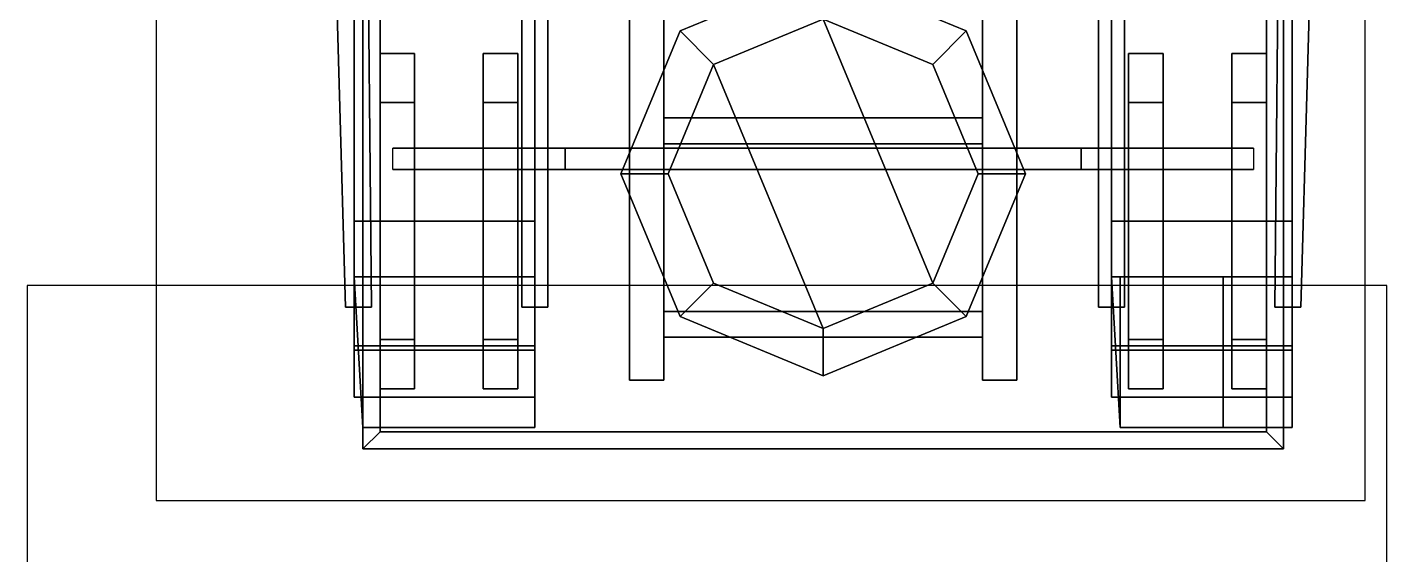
# Model space of a CAD drawing. Header units: millimetres. Extents: x -1.9 to 3, y -9.4 to 11.1.
# Drawn here: x -1.85 to 1.31, y -3.256 to -2.029 of the extents above; entities that cross this region are included whole.
import ezdxf

# ---------------------------------------------------------------- set-up
doc = ezdxf.new("R2010")
doc.units = ezdxf.units.MM
doc.header["$XCLIPFRAME"] = 2
for name, color, linetype in [('bogie', 5, 'Continuous'), ('drawing', 9, 'Continuous'), ('mudguards', 6, 'Continuous'), ('tracks', 3, 'Continuous'), ('wheels', 2, 'Continuous')]:
    doc.layers.add(name, color=color, linetype=linetype)
picture_1 = doc.add_image_def('image1.gif', size_in_pixel=(3000, 1978))

msp = doc.modelspace()

# ---------------------------------------------------------------- linework, layer by layer
for points in [[(1.07, 0.14, 1.16), (1.07, -3.01, 1.16), (-1.07, -3.01, 1.16), (-1.07, 0.14, 1.16)], [(-1.07, 0.14, 1.16), (-1.07, -3.01, 1.16), (-1.07, -3.01, 1.59), (-1.07, 0.14, 1.59)], [(-1.07, -3.01, 1.59), (-1.03, -2.97, 1.59), (-1.03, 0.1, 1.59), (-1.07, 0.14, 1.59)], [(1.03, -2.97, 1.59), (1.07, -3.01, 1.59), (1.07, 0.14, 1.59), (1.03, 0.1, 1.59)], [(1.07, 0.14, 1.59), (1.07, -3.01, 1.59), (1.07, -3.01, 1.16), (1.07, 0.14, 1.16)], [(-1.03, 0.1, 1.2), (-1.03, -2.97, 1.2), (1.03, -2.97, 1.2), (1.03, 0.1, 1.2)], [(-1.03, 0.1, 1.59), (-1.03, -2.97, 1.59), (-1.03, -2.97, 1.2), (-1.03, 0.1, 1.2)], [(1.03, 0.1, 1.2), (1.03, -2.97, 1.2), (1.03, -2.97, 1.59), (1.03, 0.1, 1.59)], [(-0.37, -0.57, 0.56), (-0.37, -2.85, 0.63), (-0.45, -2.85, 0.63), (-0.45, -0.57, 0.56)], [(-0.45, -0.57, 0.56), (-0.45, -2.85, 0.63), (-0.45, -2.85, 0.75), (-0.45, -0.57, 0.74)], [(-0.45, -0.57, 0.74), (-0.45, -2.85, 0.75), (-0.37, -2.85, 0.75), (-0.37, -0.57, 0.74)], [(-0.37, -2.85, 0.75), (-0.37, -2.85, 0.63), (-0.37, -0.57, 0.56), (-0.37, -0.57, 0.74)], [(0.37, -0.57, 0.74), (0.37, -2.85, 0.75), (0.45, -2.85, 0.75), (0.45, -0.57, 0.74)], [(0.37, -0.57, 0.56), (0.37, -2.85, 0.63), (0.37, -2.85, 0.75), (0.37, -0.57, 0.74)], [(0.45, -0.57, 0.56), (0.45, -2.85, 0.63), (0.37, -2.85, 0.63), (0.37, -0.57, 0.56)], [(0.45, -2.85, 0.75), (0.45, -2.85, 0.63), (0.45, -0.57, 0.56), (0.45, -0.57, 0.74)], [(-0.37, -2.24, 0.63), (0.37, -2.24, 0.63), (0.37, -2.3, 0.63), (-0.37, -2.3, 0.63)], [(0.37, -2.24, 0.74), (0.37, -2.24, 0.63), (-0.37, -2.24, 0.63), (-0.37, -2.24, 0.74)], [(-0.37, -2.3, 0.74), (0.37, -2.3, 0.74), (0.37, -2.24, 0.74), (-0.37, -2.24, 0.74)], [(-0.37, -2.3, 0.63), (0.37, -2.3, 0.63), (0.37, -2.3, 0.74), (-0.37, -2.3, 0.74)], [(1, -2.31, 1.16), (0.6, -2.31, 0.74), (-0.6, -2.31, 0.74), (-1, -2.31, 1.16)], [(-0.6, -2.31, 0.74), (-0.6, -2.36, 0.74), (-1, -2.36, 1.16), (-1, -2.31, 1.16)], [(0.6, -2.31, 0.74), (0.6, -2.36, 0.74), (-0.6, -2.36, 0.74), (-0.6, -2.31, 0.74)], [(1, -2.36, 1.16), (0.6, -2.36, 0.74), (0.6, -2.31, 0.74), (1, -2.31, 1.16)], [(-1, -2.36, 1.16), (-0.6, -2.36, 0.74), (0.6, -2.36, 0.74), (1, -2.36, 1.16)], [(-0.37, -2.75, 0.74), (0.37, -2.75, 0.74), (0.37, -2.69, 0.74), (-0.37, -2.69, 0.74)], [(0.37, -2.69, 0.74), (0.37, -2.69, 0.63), (-0.37, -2.69, 0.63), (-0.37, -2.69, 0.74)], [(-0.37, -2.69, 0.63), (0.37, -2.69, 0.63), (0.37, -2.75, 0.63), (-0.37, -2.75, 0.63)], [(-0.37, -2.75, 0.63), (0.37, -2.75, 0.63), (0.37, -2.75, 0.74), (-0.37, -2.75, 0.74)], [(-0.45, -2.85, 0.75), (-0.45, -2.85, 0.63), (-0.37, -2.85, 0.63), (-0.37, -2.85, 0.75)], [(0.37, -2.85, 0.75), (0.37, -2.85, 0.63), (0.45, -2.85, 0.63), (0.45, -2.85, 0.75)], [(1.07, -3.01, 1.59), (1.03, -2.97, 1.59), (-1.03, -2.97, 1.59), (-1.07, -3.01, 1.59)], [(-1.03, -2.97, 1.59), (1.03, -2.97, 1.59), (1.03, -2.97, 1.2), (-1.03, -2.97, 1.2)], [(-1.07, -3.01, 1.16), (1.07, -3.01, 1.16), (1.07, -3.01, 1.59), (-1.07, -3.01, 1.59)]]:
    msp.add_3dface(points)
at = {"layer": 'bogie'}
for points in [[(-1.14, -1.64, 0.25), (-1.11, -2.68, 0.27), (-1.11, -2.68, 0.48), (-1.14, -1.64, 0.61)], [(-1.06, -1.64, 0.25), (-1.05, -2.68, 0.27), (-1.11, -2.68, 0.27), (-1.14, -1.64, 0.25)], [(-1.14, -1.64, 0.61), (-1.11, -2.68, 0.48), (-1.05, -2.68, 0.48), (-1.06, -1.64, 0.61)], [(-1.05, -2.68, 0.48), (-1.05, -2.68, 0.27), (-1.06, -1.64, 0.25), (-1.06, -1.64, 0.61)], [(-0.7, -1.64, 0.25), (-0.7, -2.68, 0.27), (-0.7, -2.68, 0.48), (-0.7, -1.64, 0.61)], [(-0.64, -1.64, 0.25), (-0.64, -2.68, 0.27), (-0.7, -2.68, 0.27), (-0.7, -1.64, 0.25)], [(-0.7, -1.64, 0.61), (-0.7, -2.68, 0.48), (-0.64, -2.68, 0.48), (-0.64, -1.64, 0.61)], [(-0.64, -2.68, 0.48), (-0.64, -2.68, 0.27), (-0.64, -1.64, 0.25), (-0.64, -1.64, 0.61)], [(0.64, -1.64, 0.25), (0.64, -2.68, 0.27), (0.64, -2.68, 0.48), (0.64, -1.64, 0.61)], [(0.7, -1.64, 0.25), (0.7, -2.68, 0.27), (0.64, -2.68, 0.27), (0.64, -1.64, 0.25)], [(0.64, -1.64, 0.61), (0.64, -2.68, 0.48), (0.7, -2.68, 0.48), (0.7, -1.64, 0.61)], [(0.7, -2.68, 0.48), (0.7, -2.68, 0.27), (0.7, -1.64, 0.25), (0.7, -1.64, 0.61)], [(1.06, -1.64, 0.25), (1.05, -2.68, 0.27), (1.05, -2.68, 0.48), (1.06, -1.64, 0.61)], [(1.06, -1.64, 0.61), (1.05, -2.68, 0.48), (1.11, -2.68, 0.48), (1.14, -1.64, 0.61)], [(1.14, -1.64, 0.25), (1.11, -2.68, 0.27), (1.05, -2.68, 0.27), (1.06, -1.64, 0.25)], [(1.11, -2.68, 0.48), (1.11, -2.68, 0.27), (1.14, -1.64, 0.25), (1.14, -1.64, 0.61)], [(-1.11, -2.68, 0.48), (-1.11, -2.68, 0.27), (-1.05, -2.68, 0.27), (-1.05, -2.68, 0.48)], [(-0.7, -2.68, 0.48), (-0.7, -2.68, 0.27), (-0.64, -2.68, 0.27), (-0.64, -2.68, 0.48)], [(0.64, -2.68, 0.48), (0.64, -2.68, 0.27), (0.7, -2.68, 0.27), (0.7, -2.68, 0.48)], [(1.05, -2.68, 0.48), (1.05, -2.68, 0.27), (1.11, -2.68, 0.27), (1.11, -2.68, 0.48)]]:
    msp.add_3dface(points, dxfattribs=at)
at = {"layer": 'mudguards'}
for points in [[(-0.67, -2.96, 0.75), (-1.07, -2.96, 0.75), (-1.09, -2.61, 1.16), (-0.67, -2.61, 1.16)], [(-1.07, -2.96, 0.75), (-0.67, -2.96, 0.75), (-0.67, -2.61, 1.16), (-1.09, -2.61, 1.16)], [(0.69, -2.96, 0.75), (1.09, -2.96, 0.75), (1.09, -2.61, 1.16), (0.67, -2.61, 1.16)], [(1.09, -2.96, 0.75), (0.69, -2.96, 0.75), (0.67, -2.61, 1.16), (1.09, -2.61, 1.16)], [(0.93, -2.96, 0.75), (0.69, -2.96, 0.75), (0.69, -2.61, 1.16), (0.93, -2.61, 1.16)], [(0.69, -2.96, 0.75), (0.93, -2.96, 0.75), (0.93, -2.61, 1.16), (0.69, -2.61, 1.16)]]:
    msp.add_3dface(points, dxfattribs=at)
at = {"layer": 'tracks'}
for points in [[(-0.67, -0.25, -0.02), (-0.67, -2.48, -0.02), (-1.09, -2.48, -0.02), (-1.09, -0.25, -0.02)], [(-1.09, -0.25, -0.02), (-1.09, -2.48, -0.02), (-0.67, -2.48, -0.02), (-0.67, -0.25, -0.02)], [(-1.09, -0.25, 0.78), (-1.09, -2.48, 0.78), (-0.67, -2.48, 0.78), (-0.67, -0.25, 0.78)], [(-0.67, -0.25, 0.78), (-0.67, -2.48, 0.78), (-1.09, -2.48, 0.78), (-1.09, -0.25, 0.78)], [(1.09, -0.25, -0.02), (1.09, -2.48, -0.02), (0.67, -2.48, -0.02), (0.67, -0.25, -0.02)], [(0.67, -0.25, -0.02), (0.67, -2.48, -0.02), (1.09, -2.48, -0.02), (1.09, -0.25, -0.02)], [(1.09, -0.25, 0.78), (1.09, -2.48, 0.78), (0.67, -2.48, 0.78), (0.67, -0.25, 0.78)], [(0.67, -0.25, 0.78), (0.67, -2.48, 0.78), (1.09, -2.48, 0.78), (1.09, -0.25, 0.78)], [(-0.67, -2.78, 0.09), (-0.67, -2.48, -0.02), (-1.09, -2.48, -0.02), (-1.09, -2.78, 0.09)], [(-1.09, -2.78, 0.09), (-1.09, -2.48, -0.02), (-0.67, -2.48, -0.02), (-0.67, -2.78, 0.09)], [(-0.67, -2.48, 0.78), (-0.67, -2.77, 0.67), (-1.09, -2.77, 0.67), (-1.09, -2.48, 0.78)], [(-1.09, -2.48, 0.78), (-1.09, -2.77, 0.67), (-0.67, -2.77, 0.67), (-0.67, -2.48, 0.78)], [(1.09, -2.48, 0.78), (1.09, -2.77, 0.67), (0.67, -2.77, 0.67), (0.67, -2.48, 0.78)], [(0.67, -2.48, 0.78), (0.67, -2.77, 0.67), (1.09, -2.77, 0.67), (1.09, -2.48, 0.78)], [(1.09, -2.78, 0.09), (1.09, -2.48, -0.02), (0.67, -2.48, -0.02), (0.67, -2.78, 0.09)], [(0.67, -2.78, 0.09), (0.67, -2.48, -0.02), (1.09, -2.48, -0.02), (1.09, -2.78, 0.09)], [(-0.67, -2.77, 0.67), (-0.67, -2.89, 0.38), (-1.09, -2.89, 0.38), (-1.09, -2.77, 0.67)], [(-1.09, -2.77, 0.67), (-1.09, -2.89, 0.38), (-0.67, -2.89, 0.38), (-0.67, -2.77, 0.67)], [(-0.67, -2.89, 0.38), (-0.67, -2.78, 0.09), (-1.09, -2.78, 0.09), (-1.09, -2.89, 0.38)], [(-1.09, -2.89, 0.38), (-1.09, -2.78, 0.09), (-0.67, -2.78, 0.09), (-0.67, -2.89, 0.38)], [(1.09, -2.77, 0.67), (1.09, -2.89, 0.38), (0.67, -2.89, 0.38), (0.67, -2.77, 0.67)], [(0.67, -2.77, 0.67), (0.67, -2.89, 0.38), (1.09, -2.89, 0.38), (1.09, -2.77, 0.67)], [(1.09, -2.89, 0.38), (1.09, -2.78, 0.09), (0.67, -2.78, 0.09), (0.67, -2.89, 0.38)], [(0.67, -2.89, 0.38), (0.67, -2.78, 0.09), (1.09, -2.78, 0.09), (1.09, -2.89, 0.38)]]:
    msp.add_3dface(points, dxfattribs=at)
at = {"layer": 'wheels'}
for points in [[(-0.3323, -2.0377, 0.56), (0, -1.9, 0.56), (0, -1.9, 0.46), (-0.3323, -2.0377, 0.46)], [(-0.3323, -2.0377, 0.46), (0, -1.9, 0.46), (0, -2.01, 0.41), (-0.2546, -2.1154, 0.41)], [(0, -1.9, 0.56), (-0.3323, -2.0377, 0.56), (-0.2546, -2.1154, 0.61), (0, -2.01, 0.61)], [(0, -1.9, 0.56), (0.3323, -2.0377, 0.56), (0.3323, -2.0377, 0.46), (0, -1.9, 0.46)], [(0, -1.9, 0.46), (0.3323, -2.0377, 0.46), (0.2546, -2.1154, 0.41), (0, -2.01, 0.41)], [(0.3323, -2.0377, 0.56), (0, -1.9, 0.56), (0, -2.01, 0.61), (0.2546, -2.1154, 0.61)], [(0, -2.73, 0.41), (-0.2546, -2.1154, 0.41), (0, -2.01, 0.41), (0.2546, -2.6246, 0.41)], [(-0.2546, -2.1154, 0.61), (0, -2.73, 0.61), (0.2546, -2.6246, 0.61), (0, -2.01, 0.61)], [(0.2546, -2.6246, 0.41), (0, -2.01, 0.41), (0.2546, -2.1154, 0.41), (0.36, -2.37, 0.41)], [(0, -2.01, 0.61), (0.2546, -2.6246, 0.61), (0.36, -2.37, 0.61), (0.2546, -2.1154, 0.61)], [(-0.47, -2.37, 0.46), (-0.3323, -2.0377, 0.46), (-0.2546, -2.1154, 0.41), (-0.36, -2.37, 0.41)], [(-0.3323, -2.0377, 0.56), (-0.47, -2.37, 0.56), (-0.36, -2.37, 0.61), (-0.2546, -2.1154, 0.61)], [(-0.47, -2.37, 0.56), (-0.3323, -2.0377, 0.56), (-0.3323, -2.0377, 0.46), (-0.47, -2.37, 0.46)], [(0.3323, -2.0377, 0.46), (0.47, -2.37, 0.46), (0.36, -2.37, 0.41), (0.2546, -2.1154, 0.41)], [(0.47, -2.37, 0.56), (0.3323, -2.0377, 0.56), (0.2546, -2.1154, 0.61), (0.36, -2.37, 0.61)], [(0.3323, -2.0377, 0.56), (0.47, -2.37, 0.56), (0.47, -2.37, 0.46), (0.3323, -2.0377, 0.46)], [(-1.03, -2.48, 0.77), (-1.03, -2.2042, 0.6558), (-1.03, -2.09, 0.38), (-1.03, -2.7558, 0.6558)], [(-1.03, -2.7558, 0.6558), (-1.03, -2.09, 0.38), (-1.03, -2.2042, 0.1042), (-1.03, -2.87, 0.38)], [(-0.95, -2.09, 0.38), (-0.95, -2.2042, 0.1042), (-1.03, -2.2042, 0.1042), (-1.03, -2.09, 0.38)], [(-0.95, -2.2042, 0.6558), (-0.95, -2.09, 0.38), (-1.03, -2.09, 0.38), (-1.03, -2.2042, 0.6558)], [(-0.95, -2.2042, 0.6558), (-0.95, -2.48, 0.77), (-0.95, -2.7558, 0.6558), (-0.95, -2.09, 0.38)], [(-0.95, -2.09, 0.38), (-0.95, -2.7558, 0.6558), (-0.95, -2.87, 0.38), (-0.95, -2.2042, 0.1042)], [(-0.79, -2.48, 0.77), (-0.79, -2.2042, 0.6558), (-0.79, -2.09, 0.38), (-0.79, -2.7558, 0.6558)], [(-0.79, -2.7558, 0.6558), (-0.79, -2.09, 0.38), (-0.79, -2.2042, 0.1042), (-0.79, -2.87, 0.38)], [(-0.71, -2.09, 0.38), (-0.71, -2.2042, 0.1042), (-0.79, -2.2042, 0.1042), (-0.79, -2.09, 0.38)], [(-0.71, -2.2042, 0.6558), (-0.71, -2.09, 0.38), (-0.79, -2.09, 0.38), (-0.79, -2.2042, 0.6558)], [(-0.71, -2.2042, 0.6558), (-0.71, -2.48, 0.77), (-0.71, -2.7558, 0.6558), (-0.71, -2.09, 0.38)], [(-0.71, -2.09, 0.38), (-0.71, -2.7558, 0.6558), (-0.71, -2.87, 0.38), (-0.71, -2.2042, 0.1042)], [(-0.2546, -2.6246, 0.41), (-0.36, -2.37, 0.41), (-0.2546, -2.1154, 0.41), (0, -2.73, 0.41)], [(-0.36, -2.37, 0.61), (-0.2546, -2.6246, 0.61), (0, -2.73, 0.61), (-0.2546, -2.1154, 0.61)], [(0.79, -2.2042, 0.6558), (0.79, -2.09, 0.38), (0.71, -2.09, 0.38), (0.71, -2.2042, 0.6558)], [(0.79, -2.09, 0.38), (0.79, -2.2042, 0.1042), (0.71, -2.2042, 0.1042), (0.71, -2.09, 0.38)], [(0.71, -2.48, 0.77), (0.71, -2.2042, 0.6558), (0.71, -2.09, 0.38), (0.71, -2.7558, 0.6558)], [(0.71, -2.7558, 0.6558), (0.71, -2.09, 0.38), (0.71, -2.2042, 0.1042), (0.71, -2.87, 0.38)], [(0.79, -2.09, 0.38), (0.79, -2.7558, 0.6558), (0.79, -2.87, 0.38), (0.79, -2.2042, 0.1042)], [(0.79, -2.2042, 0.6558), (0.79, -2.48, 0.77), (0.79, -2.7558, 0.6558), (0.79, -2.09, 0.38)], [(1.03, -2.2042, 0.6558), (1.03, -2.09, 0.38), (0.95, -2.09, 0.38), (0.95, -2.2042, 0.6558)], [(1.03, -2.09, 0.38), (1.03, -2.2042, 0.1042), (0.95, -2.2042, 0.1042), (0.95, -2.09, 0.38)], [(0.95, -2.48, 0.77), (0.95, -2.2042, 0.6558), (0.95, -2.09, 0.38), (0.95, -2.7558, 0.6558)], [(0.95, -2.7558, 0.6558), (0.95, -2.09, 0.38), (0.95, -2.2042, 0.1042), (0.95, -2.87, 0.38)], [(1.03, -2.2042, 0.6558), (1.03, -2.48, 0.77), (1.03, -2.7558, 0.6558), (1.03, -2.09, 0.38)], [(1.03, -2.09, 0.38), (1.03, -2.7558, 0.6558), (1.03, -2.87, 0.38), (1.03, -2.2042, 0.1042)], [(-0.95, -2.48, 0.77), (-0.95, -2.2042, 0.6558), (-1.03, -2.2042, 0.6558), (-1.03, -2.48, 0.77)], [(-1.03, -2.87, 0.38), (-1.03, -2.2042, 0.1042), (-1.03, -2.48, -0.01), (-1.03, -2.7558, 0.1042)], [(-0.95, -2.2042, 0.1042), (-0.95, -2.48, -0.01), (-1.03, -2.48, -0.01), (-1.03, -2.2042, 0.1042)], [(-0.95, -2.2042, 0.1042), (-0.95, -2.87, 0.38), (-0.95, -2.7558, 0.1042), (-0.95, -2.48, -0.01)], [(-0.71, -2.48, 0.77), (-0.71, -2.2042, 0.6558), (-0.79, -2.2042, 0.6558), (-0.79, -2.48, 0.77)], [(-0.79, -2.87, 0.38), (-0.79, -2.2042, 0.1042), (-0.79, -2.48, -0.01), (-0.79, -2.7558, 0.1042)], [(-0.71, -2.2042, 0.1042), (-0.71, -2.48, -0.01), (-0.79, -2.48, -0.01), (-0.79, -2.2042, 0.1042)], [(-0.71, -2.2042, 0.1042), (-0.71, -2.87, 0.38), (-0.71, -2.7558, 0.1042), (-0.71, -2.48, -0.01)], [(0.79, -2.48, 0.77), (0.79, -2.2042, 0.6558), (0.71, -2.2042, 0.6558), (0.71, -2.48, 0.77)], [(0.79, -2.2042, 0.1042), (0.79, -2.48, -0.01), (0.71, -2.48, -0.01), (0.71, -2.2042, 0.1042)], [(0.71, -2.87, 0.38), (0.71, -2.2042, 0.1042), (0.71, -2.48, -0.01), (0.71, -2.7558, 0.1042)], [(0.79, -2.2042, 0.1042), (0.79, -2.87, 0.38), (0.79, -2.7558, 0.1042), (0.79, -2.48, -0.01)], [(1.03, -2.48, 0.77), (1.03, -2.2042, 0.6558), (0.95, -2.2042, 0.6558), (0.95, -2.48, 0.77)], [(1.03, -2.2042, 0.1042), (1.03, -2.48, -0.01), (0.95, -2.48, -0.01), (0.95, -2.2042, 0.1042)], [(0.95, -2.87, 0.38), (0.95, -2.2042, 0.1042), (0.95, -2.48, -0.01), (0.95, -2.7558, 0.1042)], [(1.03, -2.2042, 0.1042), (1.03, -2.87, 0.38), (1.03, -2.7558, 0.1042), (1.03, -2.48, -0.01)], [(-0.3323, -2.7023, 0.46), (-0.47, -2.37, 0.46), (-0.36, -2.37, 0.41), (-0.2546, -2.6246, 0.41)], [(-0.47, -2.37, 0.56), (-0.3323, -2.7023, 0.56), (-0.2546, -2.6246, 0.61), (-0.36, -2.37, 0.61)], [(-0.3323, -2.7023, 0.56), (-0.47, -2.37, 0.56), (-0.47, -2.37, 0.46), (-0.3323, -2.7023, 0.46)], [(0.47, -2.37, 0.46), (0.3323, -2.7023, 0.46), (0.2546, -2.6246, 0.41), (0.36, -2.37, 0.41)], [(0.3323, -2.7023, 0.56), (0.47, -2.37, 0.56), (0.36, -2.37, 0.61), (0.2546, -2.6246, 0.61)], [(0.47, -2.37, 0.56), (0.3323, -2.7023, 0.56), (0.3323, -2.7023, 0.46), (0.47, -2.37, 0.46)], [(-0.95, -2.7558, 0.6558), (-0.95, -2.48, 0.77), (-1.03, -2.48, 0.77), (-1.03, -2.7558, 0.6558)], [(-0.95, -2.48, -0.01), (-0.95, -2.7558, 0.1042), (-1.03, -2.7558, 0.1042), (-1.03, -2.48, -0.01)], [(-0.71, -2.7558, 0.6558), (-0.71, -2.48, 0.77), (-0.79, -2.48, 0.77), (-0.79, -2.7558, 0.6558)], [(-0.71, -2.48, -0.01), (-0.71, -2.7558, 0.1042), (-0.79, -2.7558, 0.1042), (-0.79, -2.48, -0.01)], [(0.79, -2.7558, 0.6558), (0.79, -2.48, 0.77), (0.71, -2.48, 0.77), (0.71, -2.7558, 0.6558)], [(0.79, -2.48, -0.01), (0.79, -2.7558, 0.1042), (0.71, -2.7558, 0.1042), (0.71, -2.48, -0.01)], [(1.03, -2.7558, 0.6558), (1.03, -2.48, 0.77), (0.95, -2.48, 0.77), (0.95, -2.7558, 0.6558)], [(1.03, -2.48, -0.01), (1.03, -2.7558, 0.1042), (0.95, -2.7558, 0.1042), (0.95, -2.48, -0.01)], [(0, -2.84, 0.46), (-0.3323, -2.7023, 0.46), (-0.2546, -2.6246, 0.41), (0, -2.73, 0.41)], [(-0.3323, -2.7023, 0.56), (0, -2.84, 0.56), (0, -2.73, 0.61), (-0.2546, -2.6246, 0.61)], [(0.3323, -2.7023, 0.46), (0, -2.84, 0.46), (0, -2.73, 0.41), (0.2546, -2.6246, 0.41)], [(0, -2.84, 0.56), (0.3323, -2.7023, 0.56), (0.2546, -2.6246, 0.61), (0, -2.73, 0.61)], [(0, -2.84, 0.56), (-0.3323, -2.7023, 0.56), (-0.3323, -2.7023, 0.46), (0, -2.84, 0.46)], [(0.3323, -2.7023, 0.56), (0, -2.84, 0.56), (0, -2.84, 0.46), (0.3323, -2.7023, 0.46)], [(-0.95, -2.7558, 0.1042), (-0.95, -2.87, 0.38), (-1.03, -2.87, 0.38), (-1.03, -2.7558, 0.1042)], [(-0.95, -2.87, 0.38), (-0.95, -2.7558, 0.6558), (-1.03, -2.7558, 0.6558), (-1.03, -2.87, 0.38)], [(-0.71, -2.7558, 0.1042), (-0.71, -2.87, 0.38), (-0.79, -2.87, 0.38), (-0.79, -2.7558, 0.1042)], [(-0.71, -2.87, 0.38), (-0.71, -2.7558, 0.6558), (-0.79, -2.7558, 0.6558), (-0.79, -2.87, 0.38)], [(0.79, -2.87, 0.38), (0.79, -2.7558, 0.6558), (0.71, -2.7558, 0.6558), (0.71, -2.87, 0.38)], [(0.79, -2.7558, 0.1042), (0.79, -2.87, 0.38), (0.71, -2.87, 0.38), (0.71, -2.7558, 0.1042)], [(1.03, -2.87, 0.38), (1.03, -2.7558, 0.6558), (0.95, -2.7558, 0.6558), (0.95, -2.87, 0.38)], [(1.03, -2.7558, 0.1042), (1.03, -2.87, 0.38), (0.95, -2.87, 0.38), (0.95, -2.7558, 0.1042)]]:
    msp.add_3dface(points, dxfattribs=at)

# ---------------------------------------------------------------- pictures from other files: only their frames are drawn
at = {"layer": 'drawing'}
image = msp.add_image(picture_1, insert=(6.66, 9.37, 12.49), size_in_units=(12.5, 8.2417), rotation=-90, dxfattribs=dict(at, fade=58))
image.dxf.v_pixel = (-0.00416667, -3e-19)
image.set_boundary_path([(1465.9, 7.1), (2999.5, 681.5)])
image.dxf.flags = 15
image = msp.add_image(picture_1, insert=(1.31, 3.1, -11.05), size_in_units=(12.5, 8.2417), rotation=-90, dxfattribs=dict(at, fade=58))
image.dxf.v_pixel = (-0.00416667, -3e-19)
image.set_boundary_path([(1374.7, 1219.1), (2997.1, 1977.5)])
image.dxf.flags = 15

doc.saveas('drawing.dxf')
